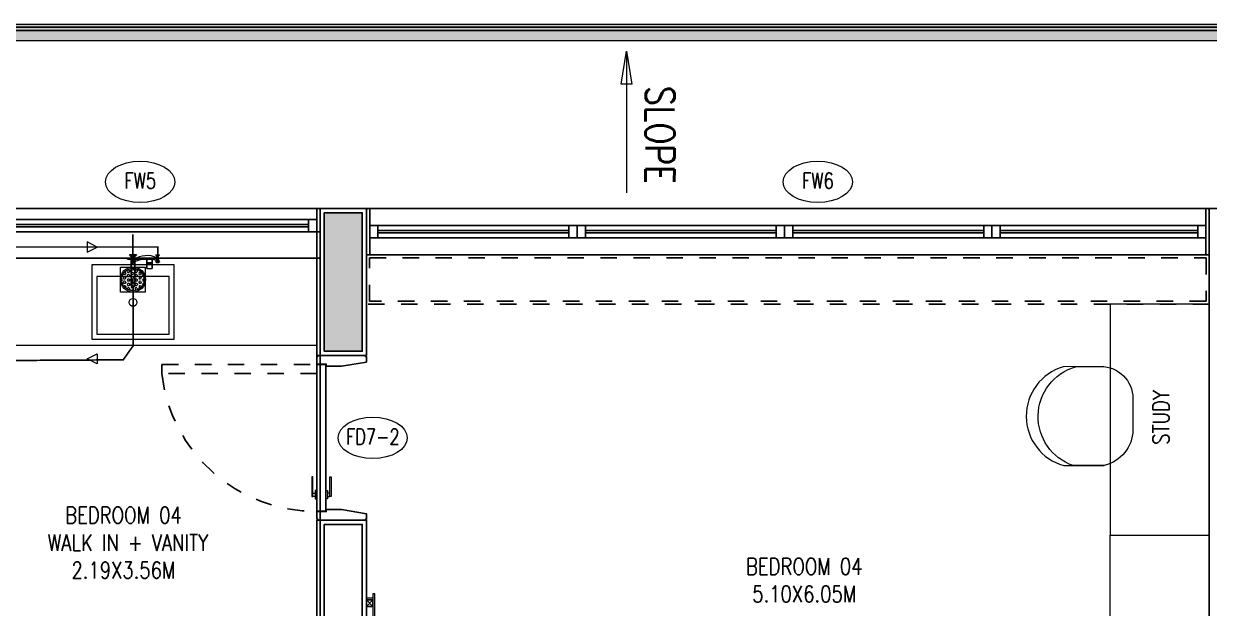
# Model space of a CAD drawing. Header units: metres. Extents: x 42 to 199, y -121 to 268.
# Drawn here: x 96.88 to 104.07, y 43.28 to 46.82 of the extents above; entities that cross this region are included whole.
import ezdxf
from ezdxf.enums import TextEntityAlignment as Align

# ---------------------------------------------------------------- set-up
doc = ezdxf.new("R2010")
doc.units = ezdxf.units.M
doc.header["$LTSCALE"] = 0.3
for name, pattern in [('ACAD_ISO04W100', [30, 24, -3, 0, -3]), ('CENTER', [2, 1.25, -0.25, 0.25, -0.25]), ('DASHED', [0.75, 0.5, -0.25]), ('HIDDEN', [0.375, 0.25, -0.125])]:
    doc.linetypes.add(name, pattern=pattern)
doc.layers.get('0').update_dxf_attribs({"color": 8})
for name, color, linetype in [('A-Cols', 8, 'Continuous'), ('A-DWV', 8, 'Continuous'), ('A-ELEVATION 3', 8, 'Continuous'), ('A-flooring', 8, 'Continuous'), ('A-Glass', 8, 'Continuous'), ('A-Hidden-Above', 8, 'HIDDEN'), ('A-Pelmet', 8, 'CENTER'), ('A-TEXT ARCHITECURAL', 8, 'Continuous'), ('A-Wall-Full', 8, 'Continuous'), ('A-Wall-Plst', 8, 'Continuous')]:
    doc.layers.add(name, color=color, linetype=linetype)
for name, color, linetype, lineweight in [('A-DOOR TAGS', 8, 'Continuous', 9), ('A-Furniture', 8, 'Continuous', 0), ('A-Plumbing Fixtures', 8, 'Continuous', 0), ('AGI- TEXT', 7, 'Continuous', 0), ('AGI-AV', 4, 'Continuous', 0), ('AGI-EX RAIN WATER', 4, 'Continuous', 0), ('AGI-FT', 4, 'Continuous', 0), ('AGI-PHE-WP', 5, 'ACAD_ISO04W100', 0), ('AGI-PL-PLUMBING EQUPMENT', 4, 'Continuous', 0), ('DA HOUSE ARCH LAYOUT', 8, 'Continuous', 9), ('ELEVATION 3', 8, 'Continuous', 13), ('NEW', 7, 'Continuous', 0), ('PH304.3', 7, 'Continuous', 0), ('PHE - DWS', 3, 'DASHED', 0), ('PHE CLAMP', 7, 'Continuous', 0), ('PHE sanfix', 4, 'Continuous', 0)]:
    doc.layers.add(name, color=color, linetype=linetype, lineweight=lineweight)
doc.styles.add('ROMANS', font='romans.shx', dxfattribs={"width": 0.8, "height": 0.5})
doc.styles.add('RomanS-Narrow', font='romans.shx', dxfattribs={"width": 0.75})
doc.styles.get("Standard").update_dxf_attribs({"font": 'arial.ttf'})
doc.dimstyles.get("Standard").update_dxf_attribs({"dimtxt": 0.3, "dimasz": 0.25, "dimexe": 0.18, "dimexo": 0.0625, "dimgap": 0.09, "dimtad": 0, "dimtih": 1, "dimtoh": 1, "dimzin": 0, "dimdsep": 46, "dimtxsty": 'Standard', "dimblk": 'ARCHTICK', "dimcen": 0.09, "dimclrd": 256, "dimclre": 256, "dimclrt": 256, "dimadec": 0, "dimazin": 0, "dimtfac": 1, "dimtofl": 0, "dimtmove": 0, "dimatfit": 3, "dimfxl": 1, "dimtolj": 1, "dimtzin": 0, "dimlwd": -1, "dimlwe": -1, "dimarcsym": 0})

# ---------------------------------------------------------------- blocks, each defined once
blk = doc.blocks.new('RED_ROSETTA_PV_XREF 22.07.21$0$A$C7F376221-flat-2-flat-1-flat-1-flat-1-flat-1-flat-1-flat-1')
at = {"color": 4, "ltscale": 0.5}
for p, q in [((0.45, 0.5), (0, 0.5)), ((0, 0.5), (0, 0)), ((0.38, 0.47), (0.03, 0.47)), ((0.03, 0.47), (0.03, 0.03)), ((0.38, 0.03), (0.38, 0.47)), ((0.45, 0), (0.45, 0.5)), ((0.3139, 0.2527), (0.3136, 0.25)), ((0.3139, 0.2527), (0.3136, 0.25)), ((0.3136, 0.25), (0.3139, 0.2473)), ((0.3136, 0.25), (0.3139, 0.2473)), ((0.3149, 0.2552), (0.3139, 0.2527)), ((0.3149, 0.2552), (0.3139, 0.2527)), ((0.3139, 0.2473), (0.3149, 0.2448)), ((0.3139, 0.2473), (0.3149, 0.2448)), ((0.3165, 0.2574), (0.3149, 0.2552)), ((0.3149, 0.2448), (0.3165, 0.2426)), ((0.3185, 0.2591), (0.3165, 0.2574)), ((0.3165, 0.2426), (0.3185, 0.2409)), ((0.3209, 0.2601), (0.3185, 0.2591)), ((0.3185, 0.2409), (0.3209, 0.2399)), ((0.3234, 0.2605), (0.3209, 0.2601)), ((0.3209, 0.2399), (0.3234, 0.2395)), ((0.3376, 0.2605), (0.3234, 0.2605)), ((0.3234, 0.2605), (0.3376, 0.2605)), ((0.3234, 0.2395), (0.3376, 0.2395)), ((0.3376, 0.2395), (0.3234, 0.2395)), ((0.3395, 0.2605), (0.3376, 0.2605)), ((0.3376, 0.2605), (0.3395, 0.2605)), ((0.3395, 0.2395), (0.3376, 0.2395)), ((0.3376, 0.2395), (0.3395, 0.2395)), ((0.3419, 0.2605), (0.3395, 0.2605)), ((0.3395, 0.2605), (0.3419, 0.2605)), ((0.3419, 0.2395), (0.3395, 0.2395)), ((0.3395, 0.2395), (0.3419, 0.2395)), ((0.3419, 0.2605), (0.3447, 0.2605)), ((0.3447, 0.2605), (0.3419, 0.2605)), ((0.3419, 0.2395), (0.3447, 0.2395)), ((0.3447, 0.2395), (0.3419, 0.2395)), ((0.3447, 0.2605), (0.348, 0.2605)), ((0.348, 0.2605), (0.3447, 0.2605)), ((0.3447, 0.2395), (0.348, 0.2395)), ((0.348, 0.2395), (0.3447, 0.2395)), ((0.3516, 0.2605), (0.348, 0.2605)), ((0.348, 0.2605), (0.3516, 0.2605)), ((0.348, 0.2395), (0.3516, 0.2395)), ((0.3516, 0.2395), (0.348, 0.2395)), ((0.3554, 0.2605), (0.3516, 0.2605)), ((0.3516, 0.2605), (0.3554, 0.2605)), ((0.3516, 0.2395), (0.3554, 0.2395)), ((0.3554, 0.2395), (0.3516, 0.2395)), ((0.3554, 0.2605), (0.3595, 0.2605)), ((0.3595, 0.2605), (0.3554, 0.2605)), ((0.3595, 0.2395), (0.3554, 0.2395)), ((0.3554, 0.2395), (0.3595, 0.2395)), ((0.3595, 0.2605), (0.3638, 0.2605)), ((0.3638, 0.2605), (0.3595, 0.2605)), ((0.3638, 0.2395), (0.3595, 0.2395)), ((0.3595, 0.2395), (0.3638, 0.2395)), ((0.3638, 0.2605), (0.3681, 0.2605)), ((0.3681, 0.2605), (0.3638, 0.2605)), ((0.3638, 0.2395), (0.3681, 0.2395)), ((0.3681, 0.2395), (0.3638, 0.2395)), ((0.3681, 0.2605), (0.4801, 0.2605)), ((0.4801, 0.2605), (0.3681, 0.2605)), ((0.3681, 0.2395), (0.4801, 0.2395)), ((0.4801, 0.2395), (0.3681, 0.2395)), ((0.4806, 0.2605), (0.4801, 0.2605)), ((0.4801, 0.2605), (0.4806, 0.2605)), ((0.4801, 0.2395), (0.4806, 0.2395)), ((0.4806, 0.2395), (0.4801, 0.2395)), ((0.4814, 0.2607), (0.4806, 0.2605)), ((0.4806, 0.2395), (0.4814, 0.2393)), ((0.4824, 0.2612), (0.4814, 0.2607)), ((0.4814, 0.2393), (0.4824, 0.2388)), ((0.4832, 0.2622), (0.4824, 0.2612)), ((0.4824, 0.2388), (0.4832, 0.2378)), ((0.4836, 0.2635), (0.4832, 0.2622)), ((0.4832, 0.2378), (0.4836, 0.2365)), ((0.4839, 0.2837), (0.4836, 0.283)), ((0.4836, 0.283), (0.4836, 0.2828)), ((0.4836, 0.2828), (0.4836, 0.2823)), ((0.4836, 0.2823), (0.4836, 0.2815)), ((0.4836, 0.2815), (0.4836, 0.2805)), ((0.4836, 0.2805), (0.4836, 0.2793)), ((0.4836, 0.2793), (0.4836, 0.278)), ((0.4836, 0.278), (0.4836, 0.2635)), ((0.4836, 0.278), (0.4836, 0.277)), ((0.4836, 0.278), (0.4836, 0.2635)), ((0.4836, 0.277), (0.4836, 0.2743)), ((0.4836, 0.2766), (0.4836, 0.2756)), ((0.4836, 0.2756), (0.4836, 0.273)), ((0.4836, 0.2743), (0.4836, 0.2698)), ((0.4836, 0.273), (0.4836, 0.2688)), ((0.4836, 0.2698), (0.4836, 0.2639)), ((0.4836, 0.2688), (0.4836, 0.2635)), ((0.4836, 0.266), (0.4836, 0.2654)), ((0.4836, 0.2654), (0.4836, 0.2639)), ((0.4836, 0.2646), (0.4836, 0.2641)), ((0.4836, 0.2641), (0.4836, 0.2635)), ((0.4836, 0.2639), (0.4836, 0.2613)), ((0.4836, 0.2639), (0.4836, 0.2572)), ((0.4836, 0.2613), (0.4836, 0.258)), ((0.4836, 0.258), (0.4836, 0.2541)), ((0.4836, 0.2572), (0.4836, 0.25)), ((0.4836, 0.2541), (0.4836, 0.25)), ((0.4836, 0.25), (0.4836, 0.2428)), ((0.4836, 0.25), (0.4836, 0.2459)), ((0.4836, 0.2459), (0.4836, 0.242)), ((0.4836, 0.2428), (0.4836, 0.2361)), ((0.4836, 0.242), (0.4836, 0.2387)), ((0.4836, 0.2387), (0.4836, 0.2361)), ((0.4836, 0.2365), (0.4836, 0.2312)), ((0.4836, 0.2365), (0.4836, 0.2359)), ((0.4836, 0.2365), (0.4836, 0.2)), ((0.4836, 0.2361), (0.4836, 0.2346)), ((0.4836, 0.2361), (0.4836, 0.2302)), ((0.4836, 0.2359), (0.4836, 0.2354)), ((0.4836, 0.2346), (0.4836, 0.234)), ((0.4836, 0.2312), (0.4836, 0.227)), ((0.4836, 0.2302), (0.4836, 0.2257)), ((0.4836, 0.227), (0.4836, 0.2244)), ((0.4836, 0.2257), (0.4836, 0.223)), ((0.4836, 0.2244), (0.4836, 0.2234)), ((0.4836, 0.223), (0.4836, 0.222)), ((0.4846, 0.284), (0.4839, 0.2837)), ((0.4839, 0.2837), (0.4839, 0.2835)), ((0.4839, 0.2835), (0.4839, 0.2829)), ((0.4839, 0.2829), (0.4839, 0.282)), ((0.4839, 0.282), (0.4839, 0.2808)), ((0.4839, 0.2808), (0.4839, 0.2795)), ((0.4839, 0.2795), (0.4839, 0.278)), ((0.4839, 0.278), (0.4839, 0.2)), ((0.4839, 0.278), (0.4839, 0.2)), ((0.4906, 0.284), (0.4846, 0.284)), ((0.4846, 0.284), (0.4906, 0.284)), ((0.4906, 0.284), (0.4906, 0.2838)), ((0.4906, 0.2838), (0.4906, 0.2832)), ((0.4906, 0.2832), (0.4906, 0.2822)), ((0.4906, 0.2822), (0.4906, 0.281)), ((0.4906, 0.281), (0.4906, 0.2795)), ((0.4906, 0.2795), (0.4906, 0.278)), ((0.4906, 0.278), (0.4906, 0.2)), ((0.4906, 0.278), (0.4906, 0.2)), ((0.4278, 0.1667), (0.4276, 0.1662)), ((0.4276, 0.1662), (0.4276, 0.15)), ((0.4276, 0.15), (0.4276, 0.1338)), ((0.4282, 0.167), (0.4278, 0.1667)), ((0.4301, 0.167), (0.4282, 0.167)), ((0.4282, 0.167), (0.4301, 0.167)), ((0.4435, 0.167), (0.4301, 0.167)), ((0.4301, 0.167), (0.4435, 0.167)), ((0.4435, 0.167), (0.4465, 0.167)), ((0.4465, 0.167), (0.4435, 0.167)), ((0.4606, 0.167), (0.4465, 0.167)), ((0.4465, 0.167), (0.4606, 0.167)), ((0.4567, 0.1544), (0.4566, 0.15)), ((0.4566, 0.15), (0.4567, 0.1456)), ((0.4571, 0.1584), (0.4567, 0.1544)), ((0.4567, 0.1456), (0.4571, 0.1416)), ((0.4577, 0.162), (0.4571, 0.1584)), ((0.4586, 0.1647), (0.4577, 0.162)), ((0.4595, 0.1664), (0.4586, 0.1647)), ((0.4606, 0.166), (0.4592, 0.1658)), ((0.4606, 0.167), (0.4595, 0.1664)), ((0.4606, 0.167), (0.4606, 0.1664)), ((0.4606, 0.1664), (0.4606, 0.166)), ((0.4646, 0.166), (0.4606, 0.166)), ((0.4606, 0.166), (0.4646, 0.166)), ((0.4648, 0.1668), (0.4646, 0.1663)), ((0.4646, 0.1663), (0.4646, 0.166)), ((0.4646, 0.166), (0.4646, 0.1654)), ((0.4646, 0.1654), (0.4646, 0.1639)), ((0.4646, 0.1639), (0.4646, 0.1613)), ((0.4646, 0.1613), (0.4646, 0.1579)), ((0.4646, 0.1579), (0.4646, 0.1541)), ((0.4646, 0.1541), (0.4646, 0.15)), ((0.4646, 0.15), (0.4646, 0.1459)), ((0.4646, 0.1459), (0.4646, 0.1421)), ((0.4653, 0.167), (0.4648, 0.1668)), ((0.4648, 0.1668), (0.4648, 0.1662)), ((0.4648, 0.1662), (0.4648, 0.1645)), ((0.4648, 0.1645), (0.4648, 0.1619)), ((0.4648, 0.1619), (0.4648, 0.1584)), ((0.4648, 0.1584), (0.4648, 0.1543)), ((0.4648, 0.1543), (0.4648, 0.15)), ((0.4648, 0.15), (0.4648, 0.1457)), ((0.4648, 0.1457), (0.4648, 0.1417)), ((0.4653, 0.167), (0.4836, 0.167)), ((0.4836, 0.167), (0.4653, 0.167)), ((0.4836, 0.2), (0.4836, 0.167)), ((0.4836, 0.178), (0.4836, 0.177)), ((0.4836, 0.177), (0.4836, 0.1743)), ((0.4836, 0.1766), (0.4836, 0.1756)), ((0.4836, 0.1756), (0.4836, 0.173)), ((0.4836, 0.1743), (0.4836, 0.1698)), ((0.4836, 0.173), (0.4836, 0.1688)), ((0.4836, 0.1698), (0.4836, 0.1639)), ((0.4836, 0.1688), (0.4836, 0.167)), ((0.4836, 0.1675), (0.4836, 0.1669)), ((0.4836, 0.1675), (0.4836, 0.167)), ((0.4836, 0.1669), (0.4836, 0.1652)), ((0.4836, 0.1652), (0.4836, 0.1624)), ((0.4836, 0.1639), (0.4836, 0.1572)), ((0.4836, 0.1624), (0.4836, 0.1588)), ((0.4836, 0.1588), (0.4836, 0.1545)), ((0.4836, 0.1572), (0.4836, 0.15)), ((0.4836, 0.1545), (0.4836, 0.15)), ((0.4836, 0.15), (0.4836, 0.1428)), ((0.4836, 0.15), (0.4836, 0.1455)), ((0.4836, 0.1455), (0.4836, 0.1412)), ((0.4839, 0.2), (0.4839, 0.122)), ((0.4906, 0.2), (0.4906, 0.122)), ((0.4276, 0.1338), (0.4278, 0.1333)), ((0.4278, 0.1333), (0.4282, 0.133)), ((0.4282, 0.133), (0.4301, 0.133)), ((0.4301, 0.133), (0.4282, 0.133)), ((0.4465, 0.133), (0.4301, 0.133)), ((0.4301, 0.133), (0.4465, 0.133)), ((0.4465, 0.133), (0.4606, 0.133)), ((0.4606, 0.133), (0.4465, 0.133)), ((0.4571, 0.1416), (0.4577, 0.138)), ((0.4577, 0.138), (0.4586, 0.1353)), ((0.4586, 0.1353), (0.4595, 0.1336)), ((0.4592, 0.1342), (0.4606, 0.134)), ((0.4595, 0.1336), (0.4606, 0.133)), ((0.4646, 0.134), (0.4606, 0.134)), ((0.4606, 0.134), (0.4606, 0.1336)), ((0.4606, 0.134), (0.4646, 0.134)), ((0.4606, 0.1336), (0.4606, 0.133)), ((0.4646, 0.1421), (0.4646, 0.1387)), ((0.4646, 0.1387), (0.4646, 0.1361)), ((0.4646, 0.1361), (0.4646, 0.1346)), ((0.4646, 0.1346), (0.4646, 0.134)), ((0.4646, 0.134), (0.4646, 0.1338)), ((0.4646, 0.1338), (0.4648, 0.1333)), ((0.4648, 0.1417), (0.4648, 0.1382)), ((0.4648, 0.1382), (0.4648, 0.1355)), ((0.4648, 0.1355), (0.4648, 0.1339)), ((0.4648, 0.1339), (0.4648, 0.1333)), ((0.4648, 0.1333), (0.4653, 0.133)), ((0.4653, 0.133), (0.4836, 0.133)), ((0.4836, 0.133), (0.4653, 0.133)), ((0.4836, 0.1428), (0.4836, 0.1361)), ((0.4836, 0.1412), (0.4836, 0.1376)), ((0.4836, 0.1376), (0.4836, 0.1348)), ((0.4836, 0.1361), (0.4836, 0.1302)), ((0.4836, 0.1348), (0.4836, 0.1331)), ((0.4836, 0.1331), (0.4836, 0.1325)), ((0.4836, 0.133), (0.4836, 0.122)), ((0.4836, 0.133), (0.4836, 0.1312)), ((0.4836, 0.133), (0.4836, 0.1325)), ((0.4836, 0.1312), (0.4836, 0.127)), ((0.4836, 0.1302), (0.4836, 0.1257)), ((0.4836, 0.127), (0.4836, 0.1244)), ((0.4836, 0.1257), (0.4836, 0.123)), ((0.4836, 0.1244), (0.4836, 0.1234)), ((0.4836, 0.123), (0.4836, 0.122)), ((0.4836, 0.122), (0.4836, 0.1207)), ((0.4836, 0.1207), (0.4836, 0.1195)), ((0.4836, 0.1195), (0.4836, 0.1185)), ((0.4836, 0.1185), (0.4836, 0.1177)), ((0.4836, 0.1177), (0.4836, 0.1172)), ((0.4836, 0.1172), (0.4836, 0.117)), ((0.4836, 0.117), (0.4839, 0.1163)), ((0.4839, 0.122), (0.4839, 0.1205)), ((0.4839, 0.1205), (0.4839, 0.1192)), ((0.4839, 0.1192), (0.4839, 0.118)), ((0.4839, 0.118), (0.4839, 0.1171)), ((0.4839, 0.1171), (0.4839, 0.1165)), ((0.4839, 0.1165), (0.4839, 0.1163)), ((0.4839, 0.1163), (0.4846, 0.116)), ((0.4846, 0.116), (0.4906, 0.116)), ((0.4906, 0.116), (0.4846, 0.116)), ((0.4906, 0.122), (0.4906, 0.1205)), ((0.4906, 0.1205), (0.4906, 0.119)), ((0.4906, 0.119), (0.4906, 0.1178)), ((0.4906, 0.1178), (0.4906, 0.1168)), ((0.4906, 0.1168), (0.4906, 0.1162)), ((0.4906, 0.1162), (0.4906, 0.116)), ((0, 0), (0.45, 0)), ((0.03, 0.03), (0.38, 0.03))]:
    blk.add_line(p, q, dxfattribs=at)
blk.add_circle((0.2223, 0.25), 0.0237, dxfattribs=at)
blk = doc.blocks.new('*U94')
at = {"color": 8}
for points in [[(4.247, -0.025), (4.297, -0.025), (4.297, 0.05), (4.247, 0.05)], [(4.297, 0.05), (4.297, -0.025), (6.3869, -0.025), (6.3869, 0.05)], [(6.4369, -0.025), (6.3869, -0.025), (6.3869, 0.05), (6.4369, 0.05)]]:
    blk.add_lwpolyline(points, close=True, dxfattribs=at)
at = {"layer": 'A-Glass', "color": 8}
blk.add_lwpolyline([(4.297, 0.0195), (4.297, 0.0055), (6.3869, 0.0055), (6.3869, 0.0195)], close=True, dxfattribs=at)
blk = doc.blocks.new('*U95')
at = {"color": 8}
for points in [[(6.2895, -0.025), (6.3395, -0.025), (6.3395, 0.05), (6.2895, 0.05)], [(6.3395, 0.05), (6.3395, -0.025), (7.4969, -0.025), (7.4969, 0.05)], [(7.5469, -0.025), (7.4969, -0.025), (7.4969, 0.05), (7.5469, 0.05)]]:
    blk.add_lwpolyline(points, close=True, dxfattribs=at)
at = {"layer": 'A-Glass', "color": 8}
blk.add_lwpolyline([(6.3395, 0.0195), (6.3395, 0.0055), (7.4969, 0.0055), (7.4969, 0.0195)], close=True, dxfattribs=at)
blk = doc.blocks.new('zw$4B53')
at = {"color": 8}
blk.add_lwpolyline([(0.42, -0.001), (0.42, -0.001), (0.412, 0.24, 0.413054), (0.103, 0.474), (-0.137, 0.465, 0.347123), (-0.428, 0.209), (-0.418, -0.055, 0.733409)], format="xyb", close=True, dxfattribs=at)
blk.add_lwpolyline([(0.412, 0.24), (0.424, -0.105, -0.753413), (-0.415, -0.136), (-0.428, 0.209)], format="xyb", dxfattribs=at)
blk = doc.blocks.new('FK_R_BLR_FINAL FLOOR PLANS_24.09.2020$0$Door Legend-flat-46')
at = {"color": 8, "linetype": 'ByBlock'}
blk.add_ellipse((-0.0021, 0.106), major_axis=(0.21, 0.0004), ratio=0.597277, start_param=-3.141592653589793, end_param=3.141592653589793, dxfattribs=at)
blk = doc.blocks.new('*U112')
at = {"color": 8}
for points in [[(6.2494, -0.025), (6.2994, -0.025), (6.2994, 0.05), (6.2494, 0.05)], [(6.2994, 0.05), (6.2994, -0.025), (7.4969, -0.025), (7.4969, 0.05)], [(7.5469, -0.025), (7.4969, -0.025), (7.4969, 0.05), (7.5469, 0.05)]]:
    blk.add_lwpolyline(points, close=True, dxfattribs=at)
at = {"layer": 'A-Glass', "color": 8}
blk.add_lwpolyline([(6.2994, 0.0195), (6.2994, 0.0055), (7.4969, 0.0055), (7.4969, 0.0195)], close=True, dxfattribs=at)
blk = doc.blocks.new('zw$BD0')
at = {"layer": 'A-Cols', "ltscale": 0.25}
h = blk.add_hatch(color=256, dxfattribs=at)
h.dxf.hatch_style = 1
h.paths.add_polyline_path([(-0.115, -0.42), (-0.115, 0.42), (0.115, 0.42), (0.115, -0.42)])
blk.add_lwpolyline([(0.115, -0.42), (-0.115, -0.42), (-0.115, 0.42), (0.115, 0.42)], close=True, dxfattribs=at)
blk = doc.blocks.new('HANDLE DOOR')
for points in [[(-51948.5, 3519.8), (-51828.5, 3519.8), (-51828.5, 3526.5), (-51948.5, 3526.5)], [(-51814.5, 3550.6), (-51864.5, 3550.6), (-51864.5, 3540.6), (-51814.5, 3540.6)], [(-51828.5, 3526.5), (-51849, 3526.5), (-51849, 3540.6), (-51828.5, 3540.6)]]:
    blk.add_lwpolyline(points, close=True)
blk = doc.blocks.new('zw$CABC')
at = {"layer": 'A-ELEVATION 3'}
for p, q in [((0, 0), (-0.04, 0.04)), ((0, 0.04), (-0.04, 0))]:
    blk.add_line(p, q, dxfattribs=at)
blk.add_lwpolyline([(-0.04, 0.04), (0, 0.04), (0, 0), (-0.04, 0)], close=True, dxfattribs=at)
blk = doc.blocks.new('DA HOUSE ARCH LAYOUT')
at = {"color": 8, "transparency": 33554687}
blk.add_wipeout([(-11.75, 107.63), (-11.75, 78.6832), (-4.6699, 77.9793), (-4.6699, 87.3699), (20.9401, 87.3699), (20.94, 97.27), (30.1376, 97.27), (30.1376, 95.8004), (30.1509, 95.6202), (30.2068, 95.3936), (30.2908, 95.2058), (30.4267, 95.0082), (30.5877, 94.8493), (30.7469, 94.7385), (30.9156, 94.6565), (31.1167, 94.5963), (31.3676, 94.5704), (31.6721, 94.6087), (31.9475, 94.7157), (32.1814, 94.8781), (32.441, 95.1999), (32.4934, 95.3049), (32.5584, 95.4923), (32.5869, 95.6387), (32.5967, 95.8477), (32.5782, 96.0181), (32.5404, 96.1711), (32.4781, 96.3293), (32.428, 96.4237), (32.3565, 96.5318), (32.2288, 96.6615), (32.1161, 96.7764), (31.9914, 96.8605), (31.8786, 96.9192), (31.3843, 97.0303), (31.3843, 97.1695), (32.0248, 97.1695), (32.0248, 106.3305), (12.6625, 106.33), (12.6624, 107.63)], dxfattribs=at).dxf.layer = 'A-ELEVATION 3'
at = {"layer": 'A-DWV', "color": 8, "linetype": 'Continuous'}
for points in [[(1.51, 105.387), (1.567, 105.387), (1.567, 105.375), (1.66, 105.375), (1.81, 105.4), (1.81, 105.434), (1.804, 105.434), (1.804, 105.44), (1.516, 105.44), (1.516, 105.434), (1.51, 105.434)], [(1.565, 105.385), (1.565, 104.495), (1.51, 104.495), (1.51, 105.385)], [(1.51, 104.493), (1.567, 104.493), (1.567, 104.505), (1.66, 104.505), (1.81, 104.48), (1.81, 104.446), (1.804, 104.446), (1.804, 104.44), (1.516, 104.44), (1.516, 104.446), (1.51, 104.446)]]:
    blk.add_lwpolyline(points, close=True, dxfattribs=at)
at = {"layer": 'A-ELEVATION 3', "color": 8}
blk.add_line((1.51, 104.59), (1.51, 105.44), dxfattribs=at)
at = {"layer": 'A-ELEVATION 3', "color": 8, "ltscale": 0.25}
blk.add_line((1.53, 105.44), (1.53, 104.44), dxfattribs=at)
at = {"layer": 'A-ELEVATION 3', "color": 8}
for points in [[(-0.68, 106.3299), (1.53, 106.3301), (1.53, 106.0297), (-0.68, 106.0295)], [(1.814, 106.33), (1.814, 106.326), (1.81, 106.326), (1.81, 106.0538), (1.814, 106.0538), (1.814, 106.0498), (1.83, 106.0498), (1.83, 106.33)], [(6.916, 106.33), (6.916, 106.326), (6.92, 106.326), (6.92, 106.0538), (6.916, 106.0538), (6.916, 106.0498), (6.9, 106.0498), (6.9, 106.33)]]:
    blk.add_lwpolyline(points, close=True, dxfattribs=at)
blk.add_lwpolyline([(1.526, 106.33), (1.51, 106.33), (1.51, 106.1899), (1.53, 106.1899), (1.53, 106.326), (1.526, 106.326), (1.526, 106.33)], dxfattribs=at)
at = {"layer": 'A-flooring', "color": 8}
for points in [[(1.53, 106.19), (1.51, 106.19), (1.51, 105.44), (1.53, 105.44)], [(1.51, 102.51), (1.53, 102.51), (1.53, 104.44), (1.51, 104.44)]]:
    blk.add_lwpolyline(points, close=True, dxfattribs=at)
at = {"layer": 'A-Furniture', "color": 8}
for points in [[(6.32, 104.3498), (6.92, 104.3498), (6.92, 100), (6.32, 100)], [(1.81, 103.97), (1.85, 103.97), (1.85, 103.958), (1.81, 103.958)], [(1.862, 100.395), (1.862, 103.995), (1.85, 103.995), (1.85, 100.395)]]:
    blk.add_lwpolyline(points, close=True, dxfattribs=at)
at = {"layer": 'A-Hidden-Above', "color": 8}
blk.add_lwpolyline([(1.51, 105.33), (0.57, 105.33), (0.57, 105.385), (1.51, 105.385)], close=True, dxfattribs=at)
blk.add_arc((1.5003, 105.4307), 0.9357, 186.17691, 270.59386, dxfattribs=at)
at = {"layer": 'A-Plumbing Fixtures', "color": 8}
blk.add_lwpolyline([(-0.68, 106.0296), (1.51, 106.0296), (1.51, 105.5), (-0.68, 105.5)], close=True, dxfattribs=at)
at = {"layer": 'A-Wall-Full', "color": 8, "transparency": 33554687}
blk.add_lwpolyline([(1.555, 106.3052), (1.785, 106.3052), (1.785, 105.465), (1.555, 105.465)], close=True, dxfattribs=at)
blk.add_lwpolyline([(-0.725, 102.465), (1.555, 102.465), (1.555, 104.415), (1.785, 104.415), (1.785, 99.745), (1.555, 99.745), (1.555, 102.235), (-0.025, 102.235), (-0.025, 97.935), (-0.255, 97.935), (-0.255, 102.235), (-4.285, 102.235)], dxfattribs=at)
at = {"layer": 'A-Wall-Plst', "color": 8}
blk.add_lwpolyline([(-0.7, 102.49), (1.53, 102.49), (1.53, 104.44), (1.81, 104.44), (1.81, 100), (5.02, 100), (5.02, 99.72), (1.165, 99.72), (1.165, 100), (1.53, 100), (1.53, 102.21), (0, 102.21), (0, 100), (0.365, 100), (0.365, 99.7172), (0, 99.7172), (0, 97.91), (-0.28, 97.91)], dxfattribs=at)
blk.add_lwpolyline([(1.53, 106.3302), (1.81, 106.3302), (1.81, 105.44), (1.53, 105.44)], close=True, dxfattribs=at)
at = {"layer": 'ELEVATION 3', "color": 8}
for points in [[(1.51, 105.435), (1.515, 105.435), (1.515, 105.439), (1.51, 105.439), (1.51, 105.44), (1.516, 105.44), (1.516, 105.434), (1.51, 105.434)], [(1.81, 105.435), (1.805, 105.435), (1.805, 105.439), (1.81, 105.439), (1.81, 105.44), (1.804, 105.44), (1.804, 105.434), (1.81, 105.434)], [(1.51, 104.445), (1.515, 104.445), (1.515, 104.441), (1.51, 104.441), (1.51, 104.44), (1.516, 104.44), (1.516, 104.446), (1.51, 104.446)], [(1.81, 104.445), (1.805, 104.445), (1.805, 104.441), (1.81, 104.441), (1.81, 104.44), (1.804, 104.44), (1.804, 104.446), (1.81, 104.446)]]:
    blk.add_lwpolyline(points, close=True, dxfattribs=at)
at = {"layer": 'A-Cols', "color": 8, "ltscale": 0.25}
blk.add_blockref('zw$BD0', (1.67, 105.885), dxfattribs=at)
at = {"layer": 'A-DOOR TAGS', "color": 8}
ref = blk.add_blockref('FK_R_BLR_FINAL FLOOR PLANS_24.09.2020$0$Door Legend-flat-46', (0.4404, 106.3861), dxfattribs=at)
ref.add_attrib('D1', 'FW5', dxfattribs={"layer": '0', "height": 0.096, "style": 'RomanS-Narrow', "width": 0.75}).set_placement((0.4394, 106.4992, 0), align=Align.MIDDLE)
ref = blk.add_blockref('FK_R_BLR_FINAL FLOOR PLANS_24.09.2020$0$Door Legend-flat-46', (4.5486, 106.3861), dxfattribs=at)
ref.add_attrib('D1', 'FW6', dxfattribs={"layer": '0', "height": 0.096, "style": 'RomanS-Narrow', "width": 0.75}).set_placement((4.5476, 106.4992, 0), align=Align.MIDDLE)
ref = blk.add_blockref('FK_R_BLR_FINAL FLOOR PLANS_24.09.2020$0$Door Legend-flat-46', (1.8503, 104.8337), dxfattribs=at)
ref.add_attrib('D1', 'FD7-2', dxfattribs={"layer": '0', "height": 0.096, "style": 'RomanS-Narrow', "width": 0.75}).set_placement((1.8492, 104.9468, 0), align=Align.MIDDLE)
at = {"layer": 'A-DWV', "color": 8, "xscale": -1}
for name, p in [('*U94', (5.757, 106.2149)), ('*U95', (9.377, 106.1774)), ('*U95', (10.6345, 106.1774)), ('*U95', (11.8919, 106.1774))]:
    blk.add_blockref(name, p, dxfattribs=at)
at = {"layer": 'A-ELEVATION 3', "color": 8}
blk.add_blockref('zw$CABC', (1.85, 103.918), dxfattribs=at)
at = {"layer": 'A-Furniture', "color": 8, "xscale": -0.7129166231001985, "yscale": 0.7129166231001983, "zscale": 0.7129166231001985, "rotation": 272.4370034860716}
blk.add_blockref('zw$4B53', (6.1218, 105.0716), dxfattribs=at)
at = {"layer": 'A-Plumbing Fixtures', "color": 8, "rotation": 89.9894811654189}
blk.add_blockref('RED_ROSETTA_PV_XREF 22.07.21$0$A$C7F376221-flat-2-flat-1-flat-1-flat-1-flat-1-flat-1-flat-1', (0.6449, 105.539), dxfattribs=at)
at = {"layer": 'ELEVATION 3', "color": 8, "yscale": 0.0009999999999999996, "zscale": 0.0009999999999999996}
for p, xscale, rotation in [((-2.0332, 52.755), 0.0009999999999999996, 270.0082332470338), ((5.1081, 52.755), -0.0009999999999999996, 89.99176675296611)]:
    blk.add_blockref('HANDLE DOOR', p, dxfattribs=dict(at, xscale=xscale, rotation=rotation))
at = {"layer": 'A-TEXT ARCHITECURAL', "color": 8, "insert": (6.5771, 104.898), "char_height": 0.1, "width": 2.017239, "attachment_point": 1, "rotation": 90, "style": 'ROMANS', "bg_fill": 2}
blk.add_mtext('STUDY', dxfattribs=at)
at = {"layer": 'A-TEXT ARCHITECURAL', "color": 8, "char_height": 0.1, "width": 2.017239, "attachment_point": 1, "style": 'ROMANS'}
for s, insert in [('\\pxqc;BEDROOM 04\\P WALK IN + VANITY\\P2.19X3.56M', (-0.6711, 104.5213)), ('\\pxqc;BEDROOM 04\\P5.10X6.05M', (3.4563, 104.2102, -28.1122))]:
    blk.add_mtext(s, dxfattribs=dict(at, insert=insert))
at = {"layer": 'A-ELEVATION 3', "color": 8}
blk.add_lwpolyline([(1.81, 106.0498), (6.92, 106.0498), (6.92, 106.3301), (1.81, 106.3301)], close=True, dxfattribs=at)
at = {"layer": 'A-Furniture', "color": 8}
blk.add_lwpolyline([(6.92, 104.3498), (6.92, 105.7498), (6.32, 105.7498), (6.32, 104.3498)], close=True, dxfattribs=at)
at = {"layer": 'A-Glass', "color": 8}
blk.add_lwpolyline([(12.5125, 107.43), (-11.55, 107.43), (-11.55, 87.5699), (-4.0002, 87.57), (-4, 91.47), (-4.02, 91.47), (-4.0202, 87.59), (-11.53, 87.5899), (-11.53, 107.41), (12.5125, 107.41)], close=True, dxfattribs=at)
at = {"layer": 'A-Pelmet', "color": 8, "ltscale": 0.25}
for points in [[(1.81, 106.0498), (6.92, 106.0498), (6.92, 105.7498), (1.81, 105.7498)], [(1.829, 106.0308), (6.901, 106.0308), (6.901, 105.7688), (1.829, 105.7688)]]:
    blk.add_lwpolyline(points, close=True, dxfattribs=at)
at = {"layer": 'A-Wall-Plst', "color": 8}
blk.add_lwpolyline([(7.2, 106.05), (7.2, 100), (9.98, 100), (9.98, 99.72), (6.17, 99.72), (6.17, 100), (6.92, 100), (6.92, 106.3302), (7.85, 106.3302), (7.85, 106.05), (7.2, 106.05)], dxfattribs=at)
at = {"layer": 'A-DWV', "color": 8, "xscale": -1}
blk.add_blockref('*U112', (13.1494, 106.1774), dxfattribs=at)
blk = doc.blocks.new('CARE-FTLOOR TRAP')
at = {"layer": 'PHE sanfix', "ltscale": 0.025}
h = blk.add_hatch(dxfattribs=at)
h.set_pattern_fill('HEX', color=256, scale=94.707521, angle=179.1253, style=0)
h.set_pattern_definition([(179.1253, (3474.058, -9141.882), (-0.313026, -20.50239), [11.83844, -23.67688]), (299.1253, (3474.058, -9141.882), (17.912104, 9.980107), [11.83844, -23.67688]), (239.1253, (3462.221, -9141.7), (17.599078, -10.522284), [11.83844, -23.67688])])
h.paths.add_polyline_path([(-104, 2, 1), (104, -2, 1)])
for p, q in [((-116, -115), (-113, 117)), ((-113, 117), (116, 114)), ((116, 114), (112, -118)), ((112, -118), (-116, -115))]:
    blk.add_line(p, q, dxfattribs=at)
for radius in [116, 104]:
    blk.add_circle((0, 0), radius, dxfattribs=at)
blk = doc.blocks.new('direction')
at = {"color": 0}
blk.add_lwpolyline([(-1.22, 2.45), (0, 0), (1.22, 2.45), (-1.22, 2.45)], dxfattribs=at)
blk = doc.blocks.new('JRKGRG')
at = {"layer": 'AGI-PL-PLUMBING EQUPMENT', "color": 4, "linetype": 'Continuous', "lineweight": 0}
for p, q in [((2755327, -167826, 0), (2755326, -167826, 0)), ((2755327, -167836, 0), (2755326, -167836, 0))]:
    blk.add_line(p, q, dxfattribs=at)
at = {"layer": 'AGI-PL-PLUMBING EQUPMENT', "color": 4, "linetype": 'Continuous', "lineweight": 0, "ltscale": 0.3}
blk.add_line((2755327, -167831, 0), (2755326, -167831, 0), dxfattribs=at)
at = {"layer": 'AGI-PL-PLUMBING EQUPMENT', "color": 4, "linetype": 'Continuous', "lineweight": 0, "ltscale": 50}
for p, q in [((2755327, -167815, 0), (2755327, -167847, 0)), ((2755331, -167815, 0), (2755327, -167815, 0)), ((2755331, -167847, 0), (2755327, -167847, 0)), ((2755331, -167815, 0), (2755331, -167847, 0)), ((2755343, -167824, 0), (2755331, -167824, 0)), ((2755345, -167831, 0), (2755331, -167831, 0)), ((2755366, -167838, 0), (2755331, -167838, 0)), ((2755366, -167824, 0), (2755343, -167824, 0)), ((2755366, -167831, 0), (2755352, -167831, 0)), ((2755366, -167823, 0), (2755366, -167840, 0)), ((2755388, -167817, 0), (2755368, -167821, 0)), ((2755388, -167846, 0), (2755368, -167841, 0)), ((2755390, -167818, 0), (2755390, -167844, 0))]:
    blk.add_line(p, q, dxfattribs=at)
at = {"layer": 'AGI-PL-PLUMBING EQUPMENT', "color": 4, "linetype": 'Continuous', "lineweight": 0, "ltscale": 50, "elevation": 0}
for points in [[(2755390, -167821), (2755366, -167828)], [(2755390, -167827), (2755366, -167829)], [(2755390, -167835), (2755366, -167833)], [(2755390, -167841), (2755366, -167834)]]:
    blk.add_lwpolyline(points, dxfattribs=at)
for points in [[(2755390, -167841, 0.372706), (2755390, -167821)], [(2755390, -167835, 0.176556), (2755390, -167827)]]:
    blk.add_lwpolyline(points, format="xyb", dxfattribs=at)
at = {"layer": 'AGI-PL-PLUMBING EQUPMENT', "color": 4, "linetype": 'Continuous', "lineweight": 0, "ltscale": 50}
blk.add_circle((2755349, -167831, 0), 3.67, dxfattribs=at)
for centre, radius, start, end in [((2755368, -167823, 0), 1.86, 101.8986, 180), ((2755368, -167840, 0), 1.86, 180, 258.1014), ((2755388, -167818, 0), 1.86, 0, 101.8986), ((2755388, -167844, 0), 1.86, 258.1014, 0), ((2755379, -167831, 0), 17, 311.8802, 48.1198)]:
    blk.add_arc(centre, radius, start, end, dxfattribs=at)
blk = doc.blocks.new('AV-WB')
at = {"layer": 'AGI-PL-PLUMBING EQUPMENT'}
for p, q in [((4.79, 0), (4.79, 0.1)), ((4.79, 0), (7.04, 0)), ((6.95, 0.15), (4.87, 0.15)), ((5.09, 0.39), (5.91, 0.39)), ((5.38, 0.39), (5.38, 0.94)), ((6.37, 1.63), (5.46, 1.63)), ((5.46, 1.63), (5.46, 0.98)), ((5.46, 0.98), (5.92, 0.98)), ((5.69, 0.98), (5.69, 0.39)), ((5.72, 1.73), (5.72, 2.58)), ((6.73, 0.39), (5.91, 0.39)), ((6.37, 0.98), (5.92, 0.98)), ((6.11, 1.73), (6.11, 2.57)), ((6.14, 0.98), (6.14, 0.39)), ((6.37, 1.63), (6.37, 0.98)), ((6.45, 0.39), (6.45, 0.94)), ((7.04, 0), (7.04, 0.1))]:
    blk.add_line(p, q, dxfattribs=at)
blk.add_lwpolyline([(5.72, 2.58), (6.11, 2.58)], dxfattribs=at)
for centre, radius, start, end in [((4.87, 0.06), 0.0917, 88.0282, 152.0821), ((5.34, -0.08), 0.525, 118.3436, 154.2104), ((5.52, 0.77), 0.223, 105.9076, 129.9207), ((5.92, 1.4), 0.382, 35.7762, 144.2238), ((6.31, 0.77), 0.223, 50.0793, 74.0924), ((6.48, -0.08), 0.525, 25.7896, 61.6564), ((6.96, 0.06), 0.0917, 27.9179, 91.9718)]:
    blk.add_arc(centre, radius, start, end, dxfattribs=at)
at = {"layer": 'PH304.3', "color": 3, "ltscale": 5}
for points in [[(-1.9, 1.98, 0.264153), (5.72, 2.58, -3.868378)], [(-1.9, 0.98, 0.264153), (5.72, 1.58, -3.868378)]]:
    blk.add_lwpolyline(points, format="xyb", dxfattribs=at)
at = {"layer": 'NEW', "color": 32, "true_color": 0xcd6928, "xscale": -0.03821075313219752, "yscale": 0.03821075313219752, "zscale": 0.03821075313219752, "rotation": 270.0001714415055}
blk.add_blockref('JRKGRG', (6411.18, -105283.1, 0), dxfattribs=at)
blk = doc.blocks.new('_ArchTick')
at = {"color": 6, "linetype": 'ByBlock', "const_width": 0.045}
blk.add_lwpolyline([(-0.15, -0.15), (0.15, 0.15)], dxfattribs=at)

msp = doc.modelspace()

# ---------------------------------------------------------------- block references
at = {"layer": 'DA HOUSE ARCH LAYOUT'}
msp.add_blockref('DA HOUSE ARCH LAYOUT', (97.1462, -60.628), dxfattribs=at)

# ---------------------------------------------------------------- next in the draw order: hatches: boundary and pattern name
at = {"layer": 'AGI-EX RAIN WATER'}
h = msp.add_hatch(dxfattribs=at)
h.set_pattern_fill('ANGLE', color=256, scale=0.01)
h.set_pattern_definition([(0, (0, 0), (0, 0.06985), [0.0508, -0.01905]), (90, (0, 0), (-0.06985, 4e-18), [0.0508, -0.01905])])
h.paths.add_polyline_path([(93.1261, 26.9594), (93.1261, 27.0594), (92.2835, 27.0594), (87.7166, 27.0594), (85.7134, 27.0594), (85.6884, 39.8396), (85.6884, 46.72), (109.6583, 46.7197), (109.6583, 46.8197), (85.5884, 46.82), (85.5884, 39.8395), (85.6136, 26.9594), (87.7166, 26.9594)])

# ---------------------------------------------------------------- next in the draw order: linework, layer by layer
msp.add_lwpolyline([(93.1261, 30.8388), (93.1261, 26.9594), (87.7166, 26.9594), (85.6136, 26.9594), (85.5884, 39.8395), (85.5884, 46.82), (109.6583, 46.8197), (109.6583, 46.7197), (85.6884, 46.72), (85.6884, 39.8396), (85.7134, 27.0594), (87.7166, 27.0594), (92.2835, 27.0594), (92.2835, 30.8388), (93.1262, 30.8388)], dxfattribs=at)
at = {"layer": 'AGI-PHE-WP', "linetype": 'ByBlock', "ltscale": 0.25, "const_width": 0.01, "elevation": -0.05}
msp.add_lwpolyline([(97.5411, 45.2758), (97.5432, 44.8719), (97.482, 44.7852), (95.0808, 44.7709), (94.6295, 44.7709), (94.5553, 44.8554), (94.5553, 45.1958)], dxfattribs=at)
at = {"layer": 'PHE - DWS', "color": 51, "linetype": 'ByBlock', "ltscale": 0.25, "true_color": 0xf7f281, "const_width": 0.01, "elevation": -0.05}
msp.add_lwpolyline([(97.5411, 45.3583), (97.5411, 45.5463)], dxfattribs=at)
at = {"layer": 'PHE - DWS', "linetype": 'ByBlock', "ltscale": 0.25, "const_width": 0.01, "elevation": -0.05}
msp.add_lwpolyline([(97.6911, 45.4157), (97.6911, 45.4694), (96.4686, 45.4694), (96.4686, 44.792), (96.1295, 44.792)], dxfattribs=at)

# ---------------------------------------------------------------- next in the draw order: block references
at = {"layer": 'AGI-AV', "xscale": 0.01873039178123528, "yscale": 0.01873039178123528, "zscale": 0.01873039178123528, "rotation": 179.9999999999999}
msp.add_blockref('AV-WB', (97.6519, 45.4219, -0.05), dxfattribs=at)
at = {"layer": 'AGI-FT', "xscale": 0.0006560697574302621, "yscale": 0.0006560697574302621, "zscale": 0.0006560697574302621, "rotation": 0.9198599458406358}
msp.add_blockref('CARE-FTLOOR TRAP', (97.5411, 45.2721, -0.05), dxfattribs=at)
at = {"layer": 'PHE CLAMP', "yscale": 0.02499999999999996, "zscale": 0.02499999999999996}
for p, xscale, rotation in [((97.3239, 45.4694, -0.05), 0.02499999999999996, 90.00000000000001), ((97.2627, 44.792, -0.05), -0.02499999999999996, 270)]:
    msp.add_blockref('direction', p, dxfattribs=dict(at, xscale=xscale, rotation=rotation))

# ---------------------------------------------------------------- next in the draw order: texts
at = {"layer": 'AGI- TEXT', "color": 0, "insert": (100.3262, -71.3967, -29.7776), "char_height": 0.175, "width": 117.843498, "attachment_point": 9, "rotation": 269.8427, "style": 'ROMANS'}
msp.add_mtext('\\pxql;SLOPE', dxfattribs=at)

# ---------------------------------------------------------------- next in the draw order: leaders
at = {"color": 1}
msp.add_leader([(100.5328, 46.6569), (100.5328, 45.797)], dimstyle='Standard', override={"dimscale": 20, "dimtxt": 150, "dimasz": 0.01, "dimexe": 3, "dimexo": 3, "dimgap": 2, "dimzin": 12, "dimcen": 0, "dimclrd": 1, "dimadec": 2, "dimazin": 3, "dimtfac": 1, "dimtofl": 1, "dimldrblk": 'ClosedBlank', "dimtvp": 50, "dimlwd": 13, "dimlwe": 13, "dimarcsym": 1}, dxfattribs=at)

doc.saveas('drawing.dxf')
